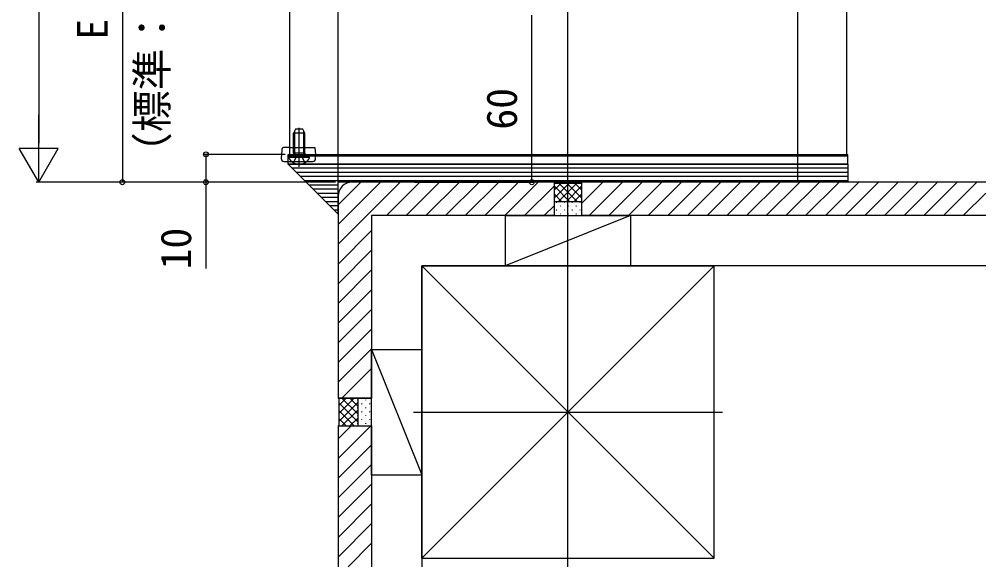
# Model space of a CAD drawing. Units: millimetres, scale not verified. Extents: x -875 to 875, y -1299 to 1293.
# Drawn here: x -385 to -38, y 0.6 to 197 of the extents above; entities that cross this region are included whole.
import ezdxf
from ezdxf.enums import TextEntityAlignment as Align

# ---------------------------------------------------------------- set-up
doc = ezdxf.new("R2010")
doc.units = ezdxf.units.MM
doc.header["$LTSCALE"] = 8
for name, color, linetype in [('0-3_YKK_12', 2, 'Continuous'), ('0-4_YKK_13', 4, 'Continuous'), ('0-5_YKK_D', 6, 'Continuous'), ('0-7_YSS_K', 3, 'Continuous'), ('0-8_YSS_KE', 3, 'Continuous')]:
    doc.layers.add(name, color=color, linetype=linetype)
doc.styles.add('ＭＳ ゴシック', font='')
doc.styles.get('ＭＳ ゴシック').set_extended_font_data('MS Gothic')

msp = doc.modelspace()

# ---------------------------------------------------------------- linework, layer by layer
at = {"layer": '0-3_YKK_12'}
for p, q in [((-288, 988.553), (-288, 148.553)), ((-88, 788.553), (-88, 148.553)), ((-288, 148.553), (-88, 148.553))]:
    msp.add_line(p, q, dxfattribs=at)
at = {"layer": '0-4_YKK_13'}
for p, q in [((-285.8, 157.553), (-286.5, 156.153)), ((-286.5, 148.953), (-286.5, 156.153)), ((-282.5, 156.153), (-286.5, 156.153)), ((-286.121, 148.953), (-286.121, 156.911)), ((-283.2, 157.553), (-285.8, 157.553)), ((-284.5, 144.053), (-284.5, 158.041)), ((-282.5, 156.153), (-283.2, 157.553)), ((-282.879, 148.953), (-282.879, 156.911)), ((-282.5, 148.953), (-282.5, 156.153)), ((-290.782, 150.114), (-290.965, 147.114)), ((-288.53, 151.053), (-289.783, 151.053)), ((-288.174, 151.053), (-288.53, 151.053)), ((-288.174, 151.053), (-278.836, 151.053)), ((-278.836, 151.053), (-278.683, 148.553)), ((-289.967, 146.053), (-279.593, 146.053)), ((-288.5, 148.053), (-288.5, 148.553)), ((-288.5, 148.553), (-87.5, 148.553)), ((-288.5, 145.053), (-288.5, 148.053)), ((-288.5, 148.053), (-87.5, 148.053)), ((-288.096, 147.553), (-280.904, 147.553)), ((-286.55, 145.587), (-285.645, 147.403)), ((-282.5, 148.953), (-286.5, 148.953)), ((-286.5, 148.953), (-286.355, 148.141)), ((-286.121, 148.953), (-286.361, 147.938)), ((-284.5, 148.011), (-285.645, 147.403)), ((-284.5, 148.011), (-283.355, 147.403)), ((-282.45, 145.587), (-283.355, 147.403)), ((-282.879, 148.953), (-282.639, 147.938)), ((-282.5, 148.953), (-282.645, 148.141)), ((-278.595, 147.114), (-278.683, 148.553)), ((-87.5, 145.053), (-288.5, 145.053)), ((-270.5, 127.053), (-288.5, 145.053)), ((-87.5, 143.553), (-287, 143.553)), ((-87.5, 142.053), (-285.5, 142.053)), ((-87.5, 140.553), (-284, 140.553)), ((-87.5, 139.053), (-282.5, 139.053)), ((-270.5, 137.553), (-281, 137.553)), ((-270.5, 136.053), (-279.5, 136.053)), ((-270.5, 127.053), (-270.5, 138.553)), ((-270.5, 134.553), (-278, 134.553)), ((-270.5, 133.053), (-276.5, 133.053)), ((-270.5, 131.553), (-275, 131.553)), ((-270.5, 130.053), (-273.5, 130.053)), ((-270.5, 128.553), (-272, 128.553))]:
    msp.add_line(p, q, dxfattribs=at)
for points in [[(-288.5, 148.053), (-87.5, 148.053), (-87.5, 148.553)], [(-288.5, 145.053), (-87.5, 145.053), (-87.5, 148.053)], [(-87.5, 145.053), (-87.5, 138.553), (-270.5, 138.553)]]:
    msp.add_lwpolyline(points, dxfattribs=at)
for centre, radius, start, end in [((-289.783, 150.053), 1, 90, 176.5), ((-289.967, 147.053), 1, 176.5, 270), ((-288.096, 147.399), 0.154, 90, 207.28096), ((-284.5, 149.253), 4.2, 207.28096, 332.71904), ((-286.848, 148.053), 0.5, 270, 10.09096), ((-282.152, 148.053), 0.5, 169.90904, 270), ((-280.904, 147.399), 0.154, 332.71904, 90), ((-279.593, 147.053), 1, 270, 3.5)]:
    msp.add_arc(centre, radius, start, end, dxfattribs=at)
at = {"layer": '0-5_YKK_D'}
for p, q in [((-378, 874.553), (-378, 152.553)), ((-348, 253.553), (-348, 138.553)), ((-201, 138.553), (-201, 198.553)), ((-378, 138.553), (-378, 162.802)), ((-378, 138.553), (-385, 150.678)), ((-371, 150.678), (-385, 150.678)), ((-378, 138.553), (-371, 150.678)), ((-289.5, 148.553), (-319, 148.553)), ((-271.5, 138.553), (-379, 138.553)), ((-271.5, 138.553), (-349, 138.553)), ((-271.5, 138.553), (-319, 138.553)), ((-243, 138.553), (-200, 138.553))]:
    msp.add_line(p, q, dxfattribs=at)
msp.add_lwpolyline([(-318, 148.553), (-318, 138.553), (-318, 107.553)], dxfattribs=at)
for centre in [(-318, 148.553), (-348, 138.553), (-318, 138.553), (-201, 138.553)]:
    msp.add_circle(centre, 0.875, dxfattribs=at)
at = {"layer": '0-7_YSS_K'}
for p, q in [((-270.5, 133.553), (-270.5, 971.053)), ((-188, 0.553), (-188, 888.553)), ((-105.5, 138.553), (-105.5, 806.053)), ((-270.5, 116.264), (-248.211, 138.553)), ((-270.5, 123.335), (-255.282, 138.553)), ((-270.5, 130.406), (-262.353, 138.553)), ((-193, 138.553), (-265.5, 138.553)), ((-253.14, 126.553), (-241.14, 138.553)), ((-246.069, 126.553), (-234.069, 138.553)), ((-238.997, 126.553), (-226.997, 138.553)), ((-231.926, 126.553), (-219.926, 138.553)), ((-224.855, 126.553), (-212.855, 138.553)), ((-217.784, 126.553), (-205.784, 138.553)), ((-210.713, 126.553), (-198.713, 138.553)), ((-203.642, 126.553), (-193, 137.195)), ((-193, 138.553), (-192.7, 138.253)), ((-193, 138.553), (-193, 126.553)), ((-193, 132.867), (-187.614, 138.253)), ((-193, 135.695), (-190.442, 138.253)), ((-193, 137.21), (-187.343, 131.553)), ((-192.7, 138.253), (-183.3, 138.253)), ((-191.485, 131.553), (-184.785, 138.253)), ((-191.215, 138.253), (-184.515, 131.553)), ((-188.657, 131.553), (-183, 137.21)), ((-188.386, 138.253), (-183, 132.867)), ((-185.558, 138.253), (-183, 135.695)), ((-183, 138.553), (-183.3, 138.253)), ((-183, 131.046), (-175.493, 138.553)), ((-38, 138.553), (-183, 138.553)), ((-183, 126.553), (-183, 138.553)), ((-180.422, 126.553), (-168.422, 138.553)), ((-173.351, 126.553), (-161.351, 138.553)), ((-166.279, 126.553), (-154.279, 138.553)), ((-159.208, 126.553), (-147.208, 138.553)), ((-152.137, 126.553), (-140.137, 138.553)), ((-145.066, 126.553), (-133.066, 138.553)), ((-137.995, 126.553), (-125.995, 138.553)), ((-130.924, 126.553), (-118.924, 138.553)), ((-123.853, 126.553), (-111.853, 138.553)), ((-116.782, 126.553), (-104.782, 138.553)), ((-109.711, 126.553), (-97.711, 138.553)), ((-102.64, 126.553), (-90.64, 138.553)), ((-95.569, 126.553), (-83.569, 138.553)), ((-88.498, 126.553), (-76.498, 138.553)), ((-81.427, 126.553), (-69.427, 138.553)), ((-74.356, 126.553), (-62.356, 138.553)), ((-67.285, 126.553), (-55.285, 138.553)), ((-60.213, 126.553), (-48.213, 138.553)), ((-53.142, 126.553), (-41.142, 138.553)), ((-270.5, 133.553), (-270.5, 61.053)), ((-193, 134.382), (-190.172, 131.553)), ((-185.828, 131.553), (-183, 134.382)), ((-46.071, 126.553), (-38, 134.625)), ((-196.571, 126.553), (-193, 130.124)), ((-183, 131.553), (-193, 131.553)), ((-192.243, 131.453), (-192.043, 131.453)), ((-192.243, 128.624), (-192.043, 128.624)), ((-190.828, 130.038), (-190.628, 130.038)), ((-189.414, 131.453), (-189.214, 131.453)), ((-189.414, 128.624), (-189.214, 128.624)), ((-188, 130.038), (-187.8, 130.038)), ((-186.586, 131.453), (-186.386, 131.453)), ((-186.586, 128.624), (-186.386, 128.624)), ((-185.172, 130.038), (-184.972, 130.038)), ((-183.757, 131.453), (-183.557, 131.453)), ((-183.757, 128.624), (-183.557, 128.624)), ((-258.5, 126.553), (-258.5, 61.053)), ((-193, 126.553), (-258.5, 126.553)), ((-210.5, 126.553), (-210.5, 108.553)), ((-165.5, 126.553), (-210.5, 108.553)), ((-190.828, 127.21), (-190.628, 127.21)), ((-188, 127.21), (-187.8, 127.21)), ((-185.172, 127.21), (-184.972, 127.21)), ((-38, 126.553), (-183, 126.553)), ((-270.5, 109.193), (-258.5, 121.193)), ((-270.5, 102.122), (-258.5, 114.122)), ((-240.5, 108.553), (-135.5, 108.553)), ((-240.5, 3.553), (-240.5, 108.553)), ((-240.5, 108.553), (-135.5, 3.553)), ((-135.5, 108.553), (-240.5, 3.553)), ((-210.5, 108.553), (-165.5, 108.553)), ((-270.5, 95.051), (-258.5, 107.051)), ((-270.5, 87.98), (-258.5, 99.98)), ((-270.5, 80.909), (-258.5, 92.909)), ((-270.5, 73.837), (-258.5, 85.837)), ((-270.5, 66.766), (-258.5, 78.766)), ((-258.5, 78.553), (-240.5, 33.553)), ((-240.5, 33.553), (-240.5, 78.553)), ((-269.142, 61.053), (-258.5, 71.695)), ((-270.5, 61.053), (-258.5, 61.053)), ((-270.5, 61.053), (-270.2, 60.753)), ((-270.2, 55.667), (-264.814, 61.053)), ((-270.2, 58.495), (-267.642, 61.053)), ((-270.2, 51.353), (-270.2, 60.753)), ((-270.2, 52.838), (-263.5, 59.538)), ((-263.5, 52.568), (-270.2, 59.268)), ((-263.5, 55.396), (-269.157, 61.053)), ((-263.5, 58.225), (-266.328, 61.053)), ((-263.5, 61.053), (-263.5, 51.053)), ((-263.399, 60.296), (-263.399, 60.496)), ((-261.985, 58.882), (-261.985, 59.082)), ((-260.571, 60.296), (-260.571, 60.496)), ((-259.157, 58.882), (-259.157, 59.082)), ((-264.814, 51.053), (-270.2, 56.44)), ((-269.157, 51.053), (-263.5, 56.71)), ((-263.399, 57.467), (-263.399, 57.667)), ((-261.985, 56.053), (-261.985, 56.253)), ((-260.571, 57.467), (-260.571, 57.667)), ((-259.157, 56.053), (-259.157, 56.253)), ((-243.5, 56.053), (-132.5, 56.053)), ((-267.642, 51.053), (-270.2, 53.611)), ((-266.328, 51.053), (-263.5, 53.882)), ((-263.399, 54.639), (-263.399, 54.839)), ((-261.985, 53.225), (-261.985, 53.425)), ((-260.571, 54.639), (-260.571, 54.839)), ((-259.157, 53.225), (-259.157, 53.425)), ((-270.5, 51.053), (-270.2, 51.353)), ((-270.5, 51.053), (-258.5, 51.053)), ((-270.5, 51.053), (-270.5, 0.553)), ((-270.5, 39.36), (-258.806, 51.053)), ((-270.5, 46.431), (-265.877, 51.053)), ((-263.399, 51.811), (-263.399, 52.011)), ((-260.571, 51.811), (-260.571, 52.011)), ((-258.5, 51.053), (-258.5, 0.553)), ((-270.5, 32.289), (-258.5, 44.289)), ((-270.5, 25.217), (-258.5, 37.217)), ((-258.5, 33.553), (-240.5, 33.553)), ((-270.5, 18.146), (-258.5, 30.146)), ((-270.5, 11.075), (-258.5, 23.075)), ((-270.5, 4.004), (-258.5, 16.004)), ((-266.88, 0.553), (-258.5, 8.933))]:
    msp.add_line(p, q, dxfattribs=at)
for points in [[(-193, 138.553), (-193, 126.553), (-183, 126.553), (-183, 138.553)], [(-210.5, 126.553), (-165.5, 126.553), (-165.5, 108.553)], [(-240.5, 3.553), (-135.5, 3.553), (-135.5, 108.553)], [(-258.5, 33.553), (-258.5, 78.553), (-240.5, 78.553)], [(-270.5, 51.053), (-258.5, 51.053), (-258.5, 61.053), (-270.5, 61.053)]]:
    msp.add_lwpolyline(points, dxfattribs=at)
msp.add_arc((-265.5, 133.553), 5, 90, 180, dxfattribs=at)
at = {"layer": '0-8_YSS_KE'}
msp.add_lwpolyline([(-38, 108.553), (-240.5, 108.553), (-240.5, 0.553)], dxfattribs=at)

# ---------------------------------------------------------------- texts
at = {"layer": '0-5_YKK_D', "style": 'ＭＳ ゴシック'}
for s, p in [('（標準：115）', (-328.528, 141.55)), ('E', (-350, 189.704)), ('60', (-203, 157.431)), ('10', (-320, 107.252))]:
    msp.add_text(s, height=11, rotation=90, dxfattribs=at).set_placement(p, align=Align.BOTTOM_LEFT)

doc.saveas('drawing.dxf')
